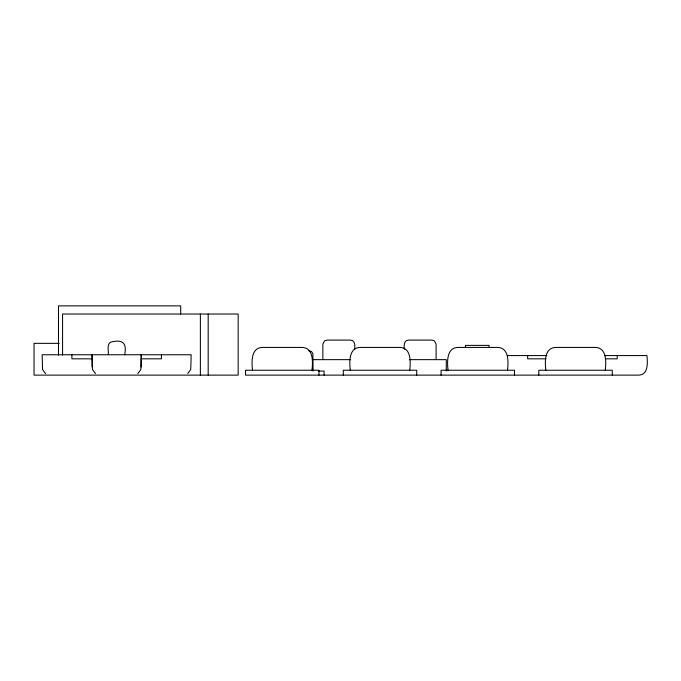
<?xml version="1.0" encoding="UTF-8"?>
<svg xmlns="http://www.w3.org/2000/svg" width="681" height="681" viewBox="0 0 681 681"><rect width="100%" height="100%" fill="white"/><g stroke="black" fill="none" stroke-linecap="round" stroke-linejoin="round"><path stroke-width="1.02" d="M95.468 373.571L92.488 369.494L92.097 354.758M92.08 366.974L92.097 358.827L71.888 358.827L71.888 354.758M141.222 354.758L140.839 369.494L137.851 373.571M187.786 373.571L190.765 369.494L191.165 354.758L42.154 354.758L42.554 369.494L45.533 373.571M59.281 343.352L34.05 343.352L34.05 375.129L238.163 375.129L238.163 314.026L62.567 314.026L62.567 355.107M308.714 350.681L311.396 351.464L312.885 353.499L313.09 371.051M507.498 355.576L546.894 355.576M604.507 355.576L646.95 355.576C647.554 362.352 648.661 374.797 638.761 375.129L245.535 375.129L245.535 370.234L318.972 370.234L318.972 375.129M545.983 358.827L527.673 358.827L527.673 355.576M605.494 358.827L617.224 358.827L617.224 355.576M312.996 359.645L350.587 359.645M409.332 359.645L446.293 359.645L446.293 371M318.453 371.051L324.088 371.051L324.088 375.129M141.239 366.974L141.222 358.827L161.44 358.827L161.44 354.758M612.262 375.129L612.262 370.234L538.824 370.234L538.824 375.129M605.273 370.234C606.184 362.156 606.958 347.702 595.33 347.429L555.756 347.429C544.136 347.702 544.911 362.156 545.822 370.234M514.504 375.129L514.504 370.234L441.058 370.234L441.058 375.129M507.507 370.234C508.418 362.156 509.192 347.702 497.573 347.429L457.99 347.429C446.37 347.702 447.145 362.156 448.055 370.234M489.06 347.429L489.06 345.386L465.438 345.386L465.438 347.429M436.104 359.645L436.104 344.169L434.41 340.875L432.001 340.091L408.438 340.091C403.739 340.202 403.927 346.016 404.335 349.327M416.738 375.129L416.738 370.234L343.301 370.234L343.301 375.129M409.749 370.234C410.652 362.156 411.426 347.702 399.807 347.429L360.232 347.429C348.604 347.702 349.379 362.156 350.289 370.234M354.639 349.327C355.048 346.016 355.227 340.202 350.528 340.091L326.974 340.091L324.556 340.875L322.862 344.169L322.862 359.645M311.983 370.234C312.894 362.156 313.669 347.702 302.041 347.429L262.466 347.429C250.838 347.702 251.612 362.156 252.523 370.234M208.182 314.026L208.182 375.129M200.376 314.026L200.376 375.129M180.695 314.026L180.695 305.871L58.489 305.871L58.489 355.193M141.316 354.758L141.316 358.827M124.7 354.758C126.811 344.041 123.525 339.351 112.433 341.726C106.1 342.296 108.773 350.775 108.322 354.758M92.012 354.758L92.012 358.827"/></g></svg>
